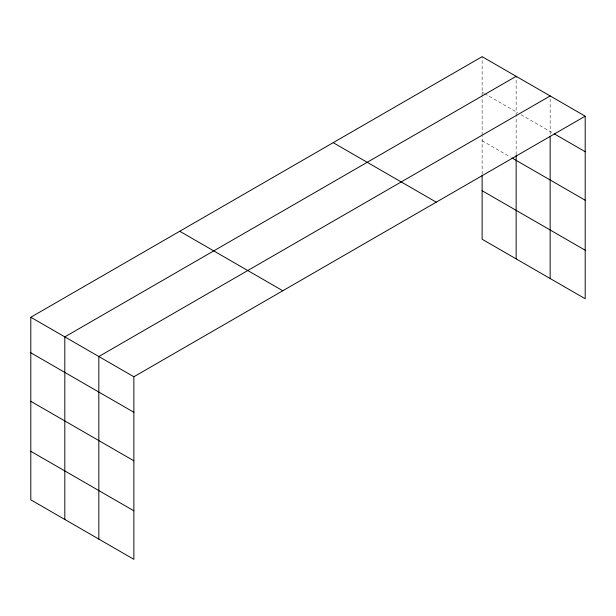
<?xml version="1.0" encoding="UTF-8"?>
<svg xmlns="http://www.w3.org/2000/svg" width="616" height="616" viewBox="0 0 616 616"><rect width="100%" height="100%" fill="white"/><g stroke="black" fill="none" stroke-linecap="round" stroke-linejoin="round"><path stroke-width="0.46" stroke-dasharray="3.08 2.31" d="M482.128 174.374L482.128 135.967M482.128 135.019L482.128 96.958M482.128 96.004L482.128 56.672M516.146 154.655L516.146 116.593M516.146 115.646L516.146 76.315M550.157 134.326L550.157 95.95M482.128 92.2L483.791 93.155M484.623 93.64L517.802 112.797M521.121 114.715L553.414 133.356M482.128 140.725L510.333 157.011"/><path stroke-width="0.92" d="M585.2 116.178L482.128 56.672L30.8 317.248L30.8 499.822L133.872 559.328L133.872 376.753L585.2 116.178L585.2 298.752L482.128 239.247L482.128 175.337M516.146 155.602L516.146 258.882M550.157 136.228L550.157 278.524M516.146 76.315L64.811 336.883L64.811 519.457M550.157 95.95L98.829 356.518L98.829 539.092M554.231 133.826L585.2 151.705M511.996 157.966L585.2 200.231M482.128 190.721L585.2 250.227M333.194 142.666L436.259 202.171M179.741 231.254L282.806 290.767M30.8 317.248L133.872 376.753M30.8 352.775L133.872 412.281M30.8 401.301L133.872 460.807M30.8 451.297L133.872 510.803"/></g></svg>
